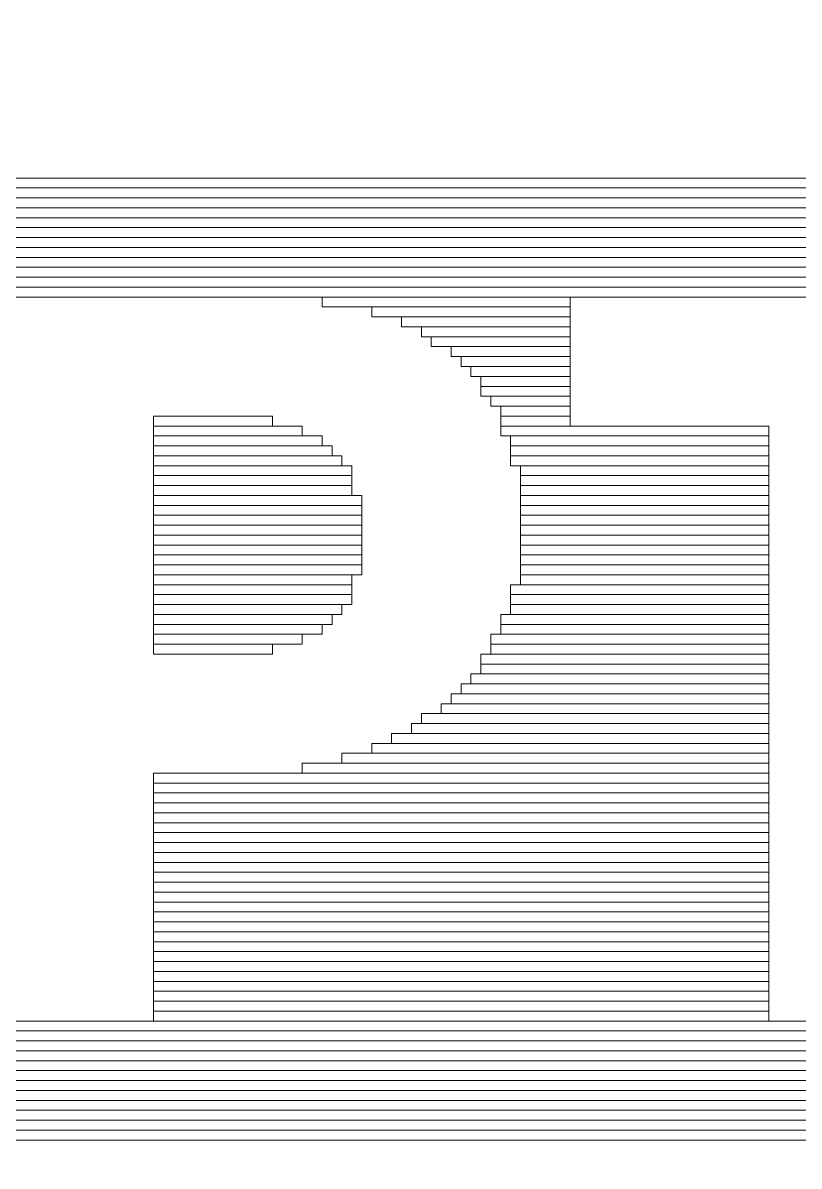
# Model space of a CAD drawing. Header units: millimetres. Extents: x -90 to 99, y -65 to 67.
# Drawn here: x 65.778 to 67.764, y -12.32 to -9.392 of the extents above; entities that cross this region are included whole.
import ezdxf

# ---------------------------------------------------------------- set-up
doc = ezdxf.new("R2010")
doc.units = ezdxf.units.MM
doc.header["$MEASUREMENT"] = 0
doc.layers.add('BG_OUTLINE', color=7, linetype='Continuous')
doc.layers.add('MA_PEN3', color=7, linetype='Continuous')

msp = doc.modelspace()

# ---------------------------------------------------------------- linework, layer by layer
at = {"layer": 'BG_OUTLINE', "color": 3, "lineweight": 9}
msp.add_open_spline([(-71.7269, -61.8795), (-71.7269, -61.8795), (-71.7343, 42.2681), (-71.7343, 42.2681), (-71.7343, 42.2681), (-71.7348, 43.0066), (-71.4419, 43.715), (-70.92, 44.2375), (-70.92, 44.2375), (-70.3982, 44.76), (-69.6866, 45.0538), (-68.9482, 45.0543), (-68.9482, 45.0543), (-68.9482, 45.0543), (75.2046, 45.0543), (75.2046, 45.0543), (75.2046, 45.0543), (76.8319, 45.0552), (78.1763, 43.7805), (78.2661, 42.1556), (78.2661, 42.1556), (78.2661, 42.1556), (78.2661, 31.2814), (78.2661, 31.2814), (78.2661, 31.2814), (78.2661, 31.2814), (72.2646, 31.2814), (72.2646, 31.2814), (72.2646, 31.2814), (72.2646, 31.2814), (72.2646, 26.9814), (72.2646, 26.9814), (72.2646, 26.9814), (72.2646, 26.9814), (78.2661, 26.9814), (78.2661, 26.9814), (78.2661, 26.9814), (78.2661, 26.9814), (78.2661, 18.6553), (78.2661, 18.6553), (78.2661, 18.6553), (78.2661, 18.6553), (72.2496, 18.6553), (72.2496, 18.6553), (72.2496, 18.6553), (72.2496, 18.6553), (72.2496, 14.3553), (72.2496, 14.3553), (72.2496, 14.3553), (72.2496, 14.3553), (78.2661, 14.3553), (78.2661, 14.3553), (78.2661, 14.3553), (78.2661, 14.3553), (78.2661, 9.255), (78.2661, 9.255), (78.2661, 9.255), (78.2661, 9.255), (72.2648, 9.255), (72.2648, 9.255), (72.2648, 9.255), (72.2648, 9.255), (72.2648, 4.955), (72.2648, 4.955), (72.2648, 4.955), (72.2648, 4.955), (78.2661, 4.955), (78.2661, 4.955), (78.2661, 4.955), (78.2661, 4.955), (78.2661, -3.3762), (78.2661, -3.3762), (78.2661, -3.3762), (78.2661, -3.3762), (72.2445, -3.3762), (72.2445, -3.3762), (72.2445, -3.3762), (72.2445, -3.3762), (72.2445, -7.6762), (72.2445, -7.6762), (72.2445, -7.6762), (72.2445, -7.6762), (78.2661, -7.6762), (78.2661, -7.6762), (78.2661, -7.6762), (78.2661, -7.6762), (78.2661, -12.7615), (78.2661, -12.7615), (78.2661, -12.7615), (78.2661, -12.7615), (72.2651, -12.7615), (72.2651, -12.7615), (72.2651, -12.7615), (72.2651, -12.7615), (72.2651, -17.0615), (72.2651, -17.0615), (72.2651, -17.0615), (72.2651, -17.0615), (78.2661, -17.0615), (78.2661, -17.0615), (78.2661, -17.0615), (78.2661, -17.0615), (78.2661, -25.4097), (78.2661, -25.4097), (78.2661, -25.4097), (78.2661, -25.4097), (72.2656, -25.4097), (72.2656, -25.4097), (72.2656, -25.4097), (72.2656, -25.4097), (72.2656, -29.7097), (72.2656, -29.7097), (72.2656, -29.7097), (72.2656, -29.7097), (78.2661, -29.7097), (78.2661, -29.7097), (78.2661, -29.7097), (78.2661, -29.7097), (78.2661, -34.793), (78.2661, -34.793), (78.2661, -34.793), (78.2661, -34.793), (72.2679, -34.793), (72.2679, -34.793), (72.2679, -34.793), (72.2679, -34.793), (72.2679, -39.0929), (72.2679, -39.0929), (72.2679, -39.0929), (72.2679, -39.0929), (78.2661, -39.0929), (78.2661, -39.0929), (78.2661, -39.0929), (78.2661, -39.0929), (78.2661, -47.4269), (78.2661, -47.4269), (78.2661, -47.4269), (78.2661, -47.4269), (72.2679, -47.4269), (72.2679, -47.4269), (72.2679, -47.4269), (72.2679, -47.4269), (72.2679, -51.7269), (72.2679, -51.7269), (72.2679, -51.7269), (72.2679, -51.7269), (78.2661, -51.7269), (78.2661, -51.7269), (78.2661, -51.7269), (78.2661, -51.7269), (78.2661, -51.8138), (78.2661, -51.8138), (78.2661, -51.8138), (78.2661, -51.8138), (78.2656, -61.8468), (78.2656, -61.8468), (78.2656, -61.8468), (78.2661, -62.6669), (77.9407, -63.4536), (77.3612, -64.0339), (77.3612, -64.0339), (76.7817, -64.6142), (75.9915, -64.9405), (75.1713, -64.941), (75.1713, -64.941), (75.1713, -64.941), (-68.6609, -64.9456), (-68.6609, -64.9456), (-68.6609, -64.9456), (-69.4735, -64.9461), (-70.2531, -64.6237), (-70.8281, -64.0495), (-70.8281, -64.0495), (-71.4031, -63.4752), (-71.7264, -62.6922), (-71.7269, -61.8795)], degree=3, knots=[0, 0, 0, 0, 0.022727, 0.022727, 0.022727, 0.022727, 0.045455, 0.045455, 0.045455, 0.045455, 0.068182, 0.068182, 0.068182, 0.068182, 0.090909, 0.090909, 0.090909, 0.090909, 0.113636, 0.113636, 0.113636, 0.113636, 0.136364, 0.136364, 0.136364, 0.136364, 0.159091, 0.159091, 0.159091, 0.159091, 0.181818, 0.181818, 0.181818, 0.181818, 0.204545, 0.204545, 0.204545, 0.204545, 0.227273, 0.227273, 0.227273, 0.227273, 0.25, 0.25, 0.25, 0.25, 0.272727, 0.272727, 0.272727, 0.272727, 0.295455, 0.295455, 0.295455, 0.295455, 0.318182, 0.318182, 0.318182, 0.318182, 0.340909, 0.340909, 0.340909, 0.340909, 0.363636, 0.363636, 0.363636, 0.363636, 0.386364, 0.386364, 0.386364, 0.386364, 0.409091, 0.409091, 0.409091, 0.409091, 0.431818, 0.431818, 0.431818, 0.431818, 0.454545, 0.454545, 0.454545, 0.454545, 0.477273, 0.477273, 0.477273, 0.477273, 0.5, 0.5, 0.5, 0.5, 0.522727, 0.522727, 0.522727, 0.522727, 0.545455, 0.545455, 0.545455, 0.545455, 0.568182, 0.568182, 0.568182, 0.568182, 0.590909, 0.590909, 0.590909, 0.590909, 0.613636, 0.613636, 0.613636, 0.613636, 0.636364, 0.636364, 0.636364, 0.636364, 0.659091, 0.659091, 0.659091, 0.659091, 0.681818, 0.681818, 0.681818, 0.681818, 0.704545, 0.704545, 0.704545, 0.704545, 0.727273, 0.727273, 0.727273, 0.727273, 0.75, 0.75, 0.75, 0.75, 0.772727, 0.772727, 0.772727, 0.772727, 0.795455, 0.795455, 0.795455, 0.795455, 0.818182, 0.818182, 0.818182, 0.818182, 0.840909, 0.840909, 0.840909, 0.840909, 0.863636, 0.863636, 0.863636, 0.863636, 0.886364, 0.886364, 0.886364, 0.886364, 0.909091, 0.909091, 0.909091, 0.909091, 0.931818, 0.931818, 0.931818, 0.931818, 0.954545, 0.954545, 0.954545, 0.954545, 0.977273, 0.977273, 0.977273, 0.977273, 1, 1, 1, 1], dxfattribs=at)
at = {"layer": 'MA_PEN3', "color": 5, "lineweight": 9}
for points in [[(63.292, -9.8149), (63.292, -9.8149), (63.292, -9.7895), (63.292, -9.7895), (63.292, -9.7895), (63.292, -9.7895), (70.4548, -9.7895), (70.4548, -9.7895), (70.4548, -9.7895), (70.4548, -9.7895), (70.4548, -9.8149), (70.4548, -9.8149), (70.4548, -9.8149), (70.4548, -9.8149), (63.292, -9.8149), (63.292, -9.8149)], [(63.292, -9.8403), (63.292, -9.8403), (63.292, -9.8149), (63.292, -9.8149), (63.292, -9.8149), (63.292, -9.8149), (70.4548, -9.8149), (70.4548, -9.8149), (70.4548, -9.8149), (70.4548, -9.8149), (70.4548, -9.8403), (70.4548, -9.8403), (70.4548, -9.8403), (70.4548, -9.8403), (63.292, -9.8403), (63.292, -9.8403)], [(63.292, -9.8657), (63.292, -9.8657), (63.292, -9.8403), (63.292, -9.8403), (63.292, -9.8403), (63.292, -9.8403), (70.4548, -9.8403), (70.4548, -9.8403), (70.4548, -9.8403), (70.4548, -9.8403), (70.4548, -9.8657), (70.4548, -9.8657), (70.4548, -9.8657), (70.4548, -9.8657), (63.292, -9.8657), (63.292, -9.8657)], [(63.292, -9.8911), (63.292, -9.8911), (63.292, -9.8657), (63.292, -9.8657), (63.292, -9.8657), (63.292, -9.8657), (70.4548, -9.8657), (70.4548, -9.8657), (70.4548, -9.8657), (70.4548, -9.8657), (70.4548, -9.8911), (70.4548, -9.8911), (70.4548, -9.8911), (70.4548, -9.8911), (63.292, -9.8911), (63.292, -9.8911)], [(63.292, -9.9165), (63.292, -9.9165), (63.292, -9.8911), (63.292, -9.8911), (63.292, -9.8911), (63.292, -9.8911), (70.4548, -9.8911), (70.4548, -9.8911), (70.4548, -9.8911), (70.4548, -9.8911), (70.4548, -9.9165), (70.4548, -9.9165), (70.4548, -9.9165), (70.4548, -9.9165), (63.292, -9.9165), (63.292, -9.9165)], [(63.292, -9.9419), (63.292, -9.9419), (63.292, -9.9165), (63.292, -9.9165), (63.292, -9.9165), (63.292, -9.9165), (70.4548, -9.9165), (70.4548, -9.9165), (70.4548, -9.9165), (70.4548, -9.9165), (70.4548, -9.9419), (70.4548, -9.9419), (70.4548, -9.9419), (70.4548, -9.9419), (63.292, -9.9419), (63.292, -9.9419)], [(63.292, -9.9673), (63.292, -9.9673), (63.292, -9.9419), (63.292, -9.9419), (63.292, -9.9419), (63.292, -9.9419), (70.4548, -9.9419), (70.4548, -9.9419), (70.4548, -9.9419), (70.4548, -9.9419), (70.4548, -9.9673), (70.4548, -9.9673), (70.4548, -9.9673), (70.4548, -9.9673), (63.292, -9.9673), (63.292, -9.9673)], [(63.292, -9.9927), (63.292, -9.9927), (63.292, -9.9673), (63.292, -9.9673), (63.292, -9.9673), (63.292, -9.9673), (70.4548, -9.9673), (70.4548, -9.9673), (70.4548, -9.9673), (70.4548, -9.9673), (70.4548, -9.9927), (70.4548, -9.9927), (70.4548, -9.9927), (70.4548, -9.9927), (63.292, -9.9927), (63.292, -9.9927)], [(63.292, -10.0181), (63.292, -10.0181), (63.292, -9.9927), (63.292, -9.9927), (63.292, -9.9927), (63.292, -9.9927), (70.4548, -9.9927), (70.4548, -9.9927), (70.4548, -9.9927), (70.4548, -9.9927), (70.4548, -10.0181), (70.4548, -10.0181), (70.4548, -10.0181), (70.4548, -10.0181), (63.292, -10.0181), (63.292, -10.0181)], [(63.292, -10.0435), (63.292, -10.0435), (63.292, -10.0181), (63.292, -10.0181), (63.292, -10.0181), (63.292, -10.0181), (70.4548, -10.0181), (70.4548, -10.0181), (70.4548, -10.0181), (70.4548, -10.0181), (70.4548, -10.0435), (70.4548, -10.0435), (70.4548, -10.0435), (70.4548, -10.0435), (63.292, -10.0435), (63.292, -10.0435)], [(63.292, -10.0689), (63.292, -10.0689), (63.292, -10.0435), (63.292, -10.0435), (63.292, -10.0435), (63.292, -10.0435), (70.4548, -10.0435), (70.4548, -10.0435), (70.4548, -10.0435), (70.4548, -10.0435), (70.4548, -10.0689), (70.4548, -10.0689), (70.4548, -10.0689), (70.4548, -10.0689), (63.292, -10.0689), (63.292, -10.0689)], [(64.7144, -10.0943), (64.7144, -10.0943), (64.7144, -10.0689), (64.7144, -10.0689), (64.7144, -10.0689), (64.7144, -10.0689), (69.2609, -10.0689), (69.2609, -10.0689), (69.2609, -10.0689), (69.2609, -10.0689), (69.2609, -10.0943), (69.2609, -10.0943), (69.2609, -10.0943), (69.2609, -10.0943), (64.7144, -10.0943), (64.7144, -10.0943)], [(66.5432, -10.1197), (66.5432, -10.1197), (66.5432, -10.0943), (66.5432, -10.0943), (66.5432, -10.0943), (66.5432, -10.0943), (67.1782, -10.0943), (67.1782, -10.0943), (67.1782, -10.0943), (67.1782, -10.0943), (67.1782, -10.1197), (67.1782, -10.1197), (67.1782, -10.1197), (67.1782, -10.1197), (66.5432, -10.1197), (66.5432, -10.1197)], [(66.6702, -10.1451), (66.6702, -10.1451), (66.6702, -10.1197), (66.6702, -10.1197), (66.6702, -10.1197), (66.6702, -10.1197), (67.1782, -10.1197), (67.1782, -10.1197), (67.1782, -10.1197), (67.1782, -10.1197), (67.1782, -10.1451), (67.1782, -10.1451), (67.1782, -10.1451), (67.1782, -10.1451), (66.6702, -10.1451), (66.6702, -10.1451)], [(66.7464, -10.1705), (66.7464, -10.1705), (66.7464, -10.1451), (66.7464, -10.1451), (66.7464, -10.1451), (66.7464, -10.1451), (67.1782, -10.1451), (67.1782, -10.1451), (67.1782, -10.1451), (67.1782, -10.1451), (67.1782, -10.1705), (67.1782, -10.1705), (67.1782, -10.1705), (67.1782, -10.1705), (66.7464, -10.1705), (66.7464, -10.1705)], [(66.7972, -10.1959), (66.7972, -10.1959), (66.7972, -10.1705), (66.7972, -10.1705), (66.7972, -10.1705), (66.7972, -10.1705), (67.1782, -10.1705), (67.1782, -10.1705), (67.1782, -10.1705), (67.1782, -10.1705), (67.1782, -10.1959), (67.1782, -10.1959), (67.1782, -10.1959), (67.1782, -10.1959), (66.7972, -10.1959), (66.7972, -10.1959)], [(66.8226, -10.2213), (66.8226, -10.2213), (66.8226, -10.1959), (66.8226, -10.1959), (66.8226, -10.1959), (66.8226, -10.1959), (67.1782, -10.1959), (67.1782, -10.1959), (67.1782, -10.1959), (67.1782, -10.1959), (67.1782, -10.2213), (67.1782, -10.2213), (67.1782, -10.2213), (67.1782, -10.2213), (66.8226, -10.2213), (66.8226, -10.2213)], [(66.8734, -10.2467), (66.8734, -10.2467), (66.8734, -10.2213), (66.8734, -10.2213), (66.8734, -10.2213), (66.8734, -10.2213), (67.1782, -10.2213), (67.1782, -10.2213), (67.1782, -10.2213), (67.1782, -10.2213), (67.1782, -10.2467), (67.1782, -10.2467), (67.1782, -10.2467), (67.1782, -10.2467), (66.8734, -10.2467), (66.8734, -10.2467)], [(66.8988, -10.2721), (66.8988, -10.2721), (66.8988, -10.2467), (66.8988, -10.2467), (66.8988, -10.2467), (66.8988, -10.2467), (67.1782, -10.2467), (67.1782, -10.2467), (67.1782, -10.2467), (67.1782, -10.2467), (67.1782, -10.2721), (67.1782, -10.2721), (67.1782, -10.2721), (67.1782, -10.2721), (66.8988, -10.2721), (66.8988, -10.2721)], [(66.9242, -10.2975), (66.9242, -10.2975), (66.9242, -10.2721), (66.9242, -10.2721), (66.9242, -10.2721), (66.9242, -10.2721), (67.1782, -10.2721), (67.1782, -10.2721), (67.1782, -10.2721), (67.1782, -10.2721), (67.1782, -10.2975), (67.1782, -10.2975), (67.1782, -10.2975), (67.1782, -10.2975), (66.9242, -10.2975), (66.9242, -10.2975)], [(66.9496, -10.3229), (66.9496, -10.3229), (66.9496, -10.2975), (66.9496, -10.2975), (66.9496, -10.2975), (66.9496, -10.2975), (67.1782, -10.2975), (67.1782, -10.2975), (67.1782, -10.2975), (67.1782, -10.2975), (67.1782, -10.3229), (67.1782, -10.3229), (67.1782, -10.3229), (67.1782, -10.3229), (66.9496, -10.3229), (66.9496, -10.3229)], [(66.9496, -10.3483), (66.9496, -10.3483), (66.9496, -10.3229), (66.9496, -10.3229), (66.9496, -10.3229), (66.9496, -10.3229), (67.1782, -10.3229), (67.1782, -10.3229), (67.1782, -10.3229), (67.1782, -10.3229), (67.1782, -10.3483), (67.1782, -10.3483), (67.1782, -10.3483), (67.1782, -10.3483), (66.9496, -10.3483), (66.9496, -10.3483)], [(66.975, -10.3737), (66.975, -10.3737), (66.975, -10.3483), (66.975, -10.3483), (66.975, -10.3483), (66.975, -10.3483), (67.1782, -10.3483), (67.1782, -10.3483), (67.1782, -10.3483), (67.1782, -10.3483), (67.1782, -10.3737), (67.1782, -10.3737), (67.1782, -10.3737), (67.1782, -10.3737), (66.975, -10.3737), (66.975, -10.3737)], [(67.0004, -10.3991), (67.0004, -10.3991), (67.0004, -10.3737), (67.0004, -10.3737), (67.0004, -10.3737), (67.0004, -10.3737), (67.1782, -10.3737), (67.1782, -10.3737), (67.1782, -10.3737), (67.1782, -10.3737), (67.1782, -10.3991), (67.1782, -10.3991), (67.1782, -10.3991), (67.1782, -10.3991), (67.0004, -10.3991), (67.0004, -10.3991)], [(66.1114, -10.4245), (66.1114, -10.4245), (66.1114, -10.3991), (66.1114, -10.3991), (66.1114, -10.3991), (66.1114, -10.3991), (66.4162, -10.3991), (66.4162, -10.3991), (66.4162, -10.3991), (66.4162, -10.3991), (66.4162, -10.4245), (66.4162, -10.4245), (66.4162, -10.4245), (66.4162, -10.4245), (66.1114, -10.4245), (66.1114, -10.4245)], [(67.0004, -10.4245), (67.0004, -10.4245), (67.0004, -10.3991), (67.0004, -10.3991), (67.0004, -10.3991), (67.0004, -10.3991), (67.1782, -10.3991), (67.1782, -10.3991), (67.1782, -10.3991), (67.1782, -10.3991), (67.1782, -10.4245), (67.1782, -10.4245), (67.1782, -10.4245), (67.1782, -10.4245), (67.0004, -10.4245), (67.0004, -10.4245)], [(66.1114, -10.4499), (66.1114, -10.4499), (66.1114, -10.4245), (66.1114, -10.4245), (66.1114, -10.4245), (66.1114, -10.4245), (66.4924, -10.4245), (66.4924, -10.4245), (66.4924, -10.4245), (66.4924, -10.4245), (66.4924, -10.4499), (66.4924, -10.4499), (66.4924, -10.4499), (66.4924, -10.4499), (66.1114, -10.4499), (66.1114, -10.4499)], [(66.1114, -10.4753), (66.1114, -10.4753), (66.1114, -10.4499), (66.1114, -10.4499), (66.1114, -10.4499), (66.1114, -10.4499), (66.5432, -10.4499), (66.5432, -10.4499), (66.5432, -10.4499), (66.5432, -10.4499), (66.5432, -10.4753), (66.5432, -10.4753), (66.5432, -10.4753), (66.5432, -10.4753), (66.1114, -10.4753), (66.1114, -10.4753)], [(67.0004, -10.4499), (67.0004, -10.4499), (67.0004, -10.4245), (67.0004, -10.4245), (67.0004, -10.4245), (67.0004, -10.4245), (67.6862, -10.4245), (67.6862, -10.4245), (67.6862, -10.4245), (67.6862, -10.4245), (67.6862, -10.4499), (67.6862, -10.4499), (67.6862, -10.4499), (67.6862, -10.4499), (67.0004, -10.4499), (67.0004, -10.4499)], [(67.0258, -10.4753), (67.0258, -10.4753), (67.0258, -10.4499), (67.0258, -10.4499), (67.0258, -10.4499), (67.0258, -10.4499), (67.6862, -10.4499), (67.6862, -10.4499), (67.6862, -10.4499), (67.6862, -10.4499), (67.6862, -10.4753), (67.6862, -10.4753), (67.6862, -10.4753), (67.6862, -10.4753), (67.0258, -10.4753), (67.0258, -10.4753)], [(66.1114, -10.5007), (66.1114, -10.5007), (66.1114, -10.4753), (66.1114, -10.4753), (66.1114, -10.4753), (66.1114, -10.4753), (66.5686, -10.4753), (66.5686, -10.4753), (66.5686, -10.4753), (66.5686, -10.4753), (66.5686, -10.5007), (66.5686, -10.5007), (66.5686, -10.5007), (66.5686, -10.5007), (66.1114, -10.5007), (66.1114, -10.5007)], [(67.0258, -10.5007), (67.0258, -10.5007), (67.0258, -10.4753), (67.0258, -10.4753), (67.0258, -10.4753), (67.0258, -10.4753), (67.6862, -10.4753), (67.6862, -10.4753), (67.6862, -10.4753), (67.6862, -10.4753), (67.6862, -10.5007), (67.6862, -10.5007), (67.6862, -10.5007), (67.6862, -10.5007), (67.0258, -10.5007), (67.0258, -10.5007)], [(66.1114, -10.5261), (66.1114, -10.5261), (66.1114, -10.5007), (66.1114, -10.5007), (66.1114, -10.5007), (66.1114, -10.5007), (66.594, -10.5007), (66.594, -10.5007), (66.594, -10.5007), (66.594, -10.5007), (66.594, -10.5261), (66.594, -10.5261), (66.594, -10.5261), (66.594, -10.5261), (66.1114, -10.5261), (66.1114, -10.5261)], [(67.0258, -10.5261), (67.0258, -10.5261), (67.0258, -10.5007), (67.0258, -10.5007), (67.0258, -10.5007), (67.0258, -10.5007), (67.6862, -10.5007), (67.6862, -10.5007), (67.6862, -10.5007), (67.6862, -10.5007), (67.6862, -10.5261), (67.6862, -10.5261), (67.6862, -10.5261), (67.6862, -10.5261), (67.0258, -10.5261), (67.0258, -10.5261)], [(66.1114, -10.5515), (66.1114, -10.5515), (66.1114, -10.5261), (66.1114, -10.5261), (66.1114, -10.5261), (66.1114, -10.5261), (66.6194, -10.5261), (66.6194, -10.5261), (66.6194, -10.5261), (66.6194, -10.5261), (66.6194, -10.5515), (66.6194, -10.5515), (66.6194, -10.5515), (66.6194, -10.5515), (66.1114, -10.5515), (66.1114, -10.5515)], [(67.0512, -10.5515), (67.0512, -10.5515), (67.0512, -10.5261), (67.0512, -10.5261), (67.0512, -10.5261), (67.0512, -10.5261), (67.6862, -10.5261), (67.6862, -10.5261), (67.6862, -10.5261), (67.6862, -10.5261), (67.6862, -10.5515), (67.6862, -10.5515), (67.6862, -10.5515), (67.6862, -10.5515), (67.0512, -10.5515), (67.0512, -10.5515)], [(66.1114, -10.5769), (66.1114, -10.5769), (66.1114, -10.5515), (66.1114, -10.5515), (66.1114, -10.5515), (66.1114, -10.5515), (66.6194, -10.5515), (66.6194, -10.5515), (66.6194, -10.5515), (66.6194, -10.5515), (66.6194, -10.5769), (66.6194, -10.5769), (66.6194, -10.5769), (66.6194, -10.5769), (66.1114, -10.5769), (66.1114, -10.5769)], [(67.0512, -10.5769), (67.0512, -10.5769), (67.0512, -10.5515), (67.0512, -10.5515), (67.0512, -10.5515), (67.0512, -10.5515), (67.6862, -10.5515), (67.6862, -10.5515), (67.6862, -10.5515), (67.6862, -10.5515), (67.6862, -10.5769), (67.6862, -10.5769), (67.6862, -10.5769), (67.6862, -10.5769), (67.0512, -10.5769), (67.0512, -10.5769)], [(66.1114, -10.6023), (66.1114, -10.6023), (66.1114, -10.5769), (66.1114, -10.5769), (66.1114, -10.5769), (66.1114, -10.5769), (66.6194, -10.5769), (66.6194, -10.5769), (66.6194, -10.5769), (66.6194, -10.5769), (66.6194, -10.6023), (66.6194, -10.6023), (66.6194, -10.6023), (66.6194, -10.6023), (66.1114, -10.6023), (66.1114, -10.6023)], [(67.0512, -10.6023), (67.0512, -10.6023), (67.0512, -10.5769), (67.0512, -10.5769), (67.0512, -10.5769), (67.0512, -10.5769), (67.6862, -10.5769), (67.6862, -10.5769), (67.6862, -10.5769), (67.6862, -10.5769), (67.6862, -10.6023), (67.6862, -10.6023), (67.6862, -10.6023), (67.6862, -10.6023), (67.0512, -10.6023), (67.0512, -10.6023)], [(66.1114, -10.6277), (66.1114, -10.6277), (66.1114, -10.6023), (66.1114, -10.6023), (66.1114, -10.6023), (66.1114, -10.6023), (66.6448, -10.6023), (66.6448, -10.6023), (66.6448, -10.6023), (66.6448, -10.6023), (66.6448, -10.6277), (66.6448, -10.6277), (66.6448, -10.6277), (66.6448, -10.6277), (66.1114, -10.6277), (66.1114, -10.6277)], [(66.1114, -10.6531), (66.1114, -10.6531), (66.1114, -10.6277), (66.1114, -10.6277), (66.1114, -10.6277), (66.1114, -10.6277), (66.6448, -10.6277), (66.6448, -10.6277), (66.6448, -10.6277), (66.6448, -10.6277), (66.6448, -10.6531), (66.6448, -10.6531), (66.6448, -10.6531), (66.6448, -10.6531), (66.1114, -10.6531), (66.1114, -10.6531)], [(67.0512, -10.6277), (67.0512, -10.6277), (67.0512, -10.6023), (67.0512, -10.6023), (67.0512, -10.6023), (67.0512, -10.6023), (67.6862, -10.6023), (67.6862, -10.6023), (67.6862, -10.6023), (67.6862, -10.6023), (67.6862, -10.6277), (67.6862, -10.6277), (67.6862, -10.6277), (67.6862, -10.6277), (67.0512, -10.6277), (67.0512, -10.6277)], [(67.0512, -10.6531), (67.0512, -10.6531), (67.0512, -10.6277), (67.0512, -10.6277), (67.0512, -10.6277), (67.0512, -10.6277), (67.6862, -10.6277), (67.6862, -10.6277), (67.6862, -10.6277), (67.6862, -10.6277), (67.6862, -10.6531), (67.6862, -10.6531), (67.6862, -10.6531), (67.6862, -10.6531), (67.0512, -10.6531), (67.0512, -10.6531)], [(66.1114, -10.6785), (66.1114, -10.6785), (66.1114, -10.6531), (66.1114, -10.6531), (66.1114, -10.6531), (66.1114, -10.6531), (66.6448, -10.6531), (66.6448, -10.6531), (66.6448, -10.6531), (66.6448, -10.6531), (66.6448, -10.6785), (66.6448, -10.6785), (66.6448, -10.6785), (66.6448, -10.6785), (66.1114, -10.6785), (66.1114, -10.6785)], [(67.0512, -10.6785), (67.0512, -10.6785), (67.0512, -10.6531), (67.0512, -10.6531), (67.0512, -10.6531), (67.0512, -10.6531), (67.6862, -10.6531), (67.6862, -10.6531), (67.6862, -10.6531), (67.6862, -10.6531), (67.6862, -10.6785), (67.6862, -10.6785), (67.6862, -10.6785), (67.6862, -10.6785), (67.0512, -10.6785), (67.0512, -10.6785)], [(66.1114, -10.7039), (66.1114, -10.7039), (66.1114, -10.6785), (66.1114, -10.6785), (66.1114, -10.6785), (66.1114, -10.6785), (66.6448, -10.6785), (66.6448, -10.6785), (66.6448, -10.6785), (66.6448, -10.6785), (66.6448, -10.7039), (66.6448, -10.7039), (66.6448, -10.7039), (66.6448, -10.7039), (66.1114, -10.7039), (66.1114, -10.7039)], [(67.0512, -10.7039), (67.0512, -10.7039), (67.0512, -10.6785), (67.0512, -10.6785), (67.0512, -10.6785), (67.0512, -10.6785), (67.6862, -10.6785), (67.6862, -10.6785), (67.6862, -10.6785), (67.6862, -10.6785), (67.6862, -10.7039), (67.6862, -10.7039), (67.6862, -10.7039), (67.6862, -10.7039), (67.0512, -10.7039), (67.0512, -10.7039)], [(66.1114, -10.7293), (66.1114, -10.7293), (66.1114, -10.7039), (66.1114, -10.7039), (66.1114, -10.7039), (66.1114, -10.7039), (66.6448, -10.7039), (66.6448, -10.7039), (66.6448, -10.7039), (66.6448, -10.7039), (66.6448, -10.7293), (66.6448, -10.7293), (66.6448, -10.7293), (66.6448, -10.7293), (66.1114, -10.7293), (66.1114, -10.7293)], [(67.0512, -10.7293), (67.0512, -10.7293), (67.0512, -10.7039), (67.0512, -10.7039), (67.0512, -10.7039), (67.0512, -10.7039), (67.6862, -10.7039), (67.6862, -10.7039), (67.6862, -10.7039), (67.6862, -10.7039), (67.6862, -10.7293), (67.6862, -10.7293), (67.6862, -10.7293), (67.6862, -10.7293), (67.0512, -10.7293), (67.0512, -10.7293)], [(66.1114, -10.7547), (66.1114, -10.7547), (66.1114, -10.7293), (66.1114, -10.7293), (66.1114, -10.7293), (66.1114, -10.7293), (66.6448, -10.7293), (66.6448, -10.7293), (66.6448, -10.7293), (66.6448, -10.7293), (66.6448, -10.7547), (66.6448, -10.7547), (66.6448, -10.7547), (66.6448, -10.7547), (66.1114, -10.7547), (66.1114, -10.7547)], [(67.0512, -10.7547), (67.0512, -10.7547), (67.0512, -10.7293), (67.0512, -10.7293), (67.0512, -10.7293), (67.0512, -10.7293), (67.6862, -10.7293), (67.6862, -10.7293), (67.6862, -10.7293), (67.6862, -10.7293), (67.6862, -10.7547), (67.6862, -10.7547), (67.6862, -10.7547), (67.6862, -10.7547), (67.0512, -10.7547), (67.0512, -10.7547)], [(66.1114, -10.7801), (66.1114, -10.7801), (66.1114, -10.7547), (66.1114, -10.7547), (66.1114, -10.7547), (66.1114, -10.7547), (66.6448, -10.7547), (66.6448, -10.7547), (66.6448, -10.7547), (66.6448, -10.7547), (66.6448, -10.7801), (66.6448, -10.7801), (66.6448, -10.7801), (66.6448, -10.7801), (66.1114, -10.7801), (66.1114, -10.7801)], [(67.0512, -10.7801), (67.0512, -10.7801), (67.0512, -10.7547), (67.0512, -10.7547), (67.0512, -10.7547), (67.0512, -10.7547), (67.6862, -10.7547), (67.6862, -10.7547), (67.6862, -10.7547), (67.6862, -10.7547), (67.6862, -10.7801), (67.6862, -10.7801), (67.6862, -10.7801), (67.6862, -10.7801), (67.0512, -10.7801), (67.0512, -10.7801)], [(66.1114, -10.8055), (66.1114, -10.8055), (66.1114, -10.7801), (66.1114, -10.7801), (66.1114, -10.7801), (66.1114, -10.7801), (66.6448, -10.7801), (66.6448, -10.7801), (66.6448, -10.7801), (66.6448, -10.7801), (66.6448, -10.8055), (66.6448, -10.8055), (66.6448, -10.8055), (66.6448, -10.8055), (66.1114, -10.8055), (66.1114, -10.8055)], [(67.0512, -10.8055), (67.0512, -10.8055), (67.0512, -10.7801), (67.0512, -10.7801), (67.0512, -10.7801), (67.0512, -10.7801), (67.6862, -10.7801), (67.6862, -10.7801), (67.6862, -10.7801), (67.6862, -10.7801), (67.6862, -10.8055), (67.6862, -10.8055), (67.6862, -10.8055), (67.6862, -10.8055), (67.0512, -10.8055), (67.0512, -10.8055)], [(66.1114, -10.8309), (66.1114, -10.8309), (66.1114, -10.8055), (66.1114, -10.8055), (66.1114, -10.8055), (66.1114, -10.8055), (66.6194, -10.8055), (66.6194, -10.8055), (66.6194, -10.8055), (66.6194, -10.8055), (66.6194, -10.8309), (66.6194, -10.8309), (66.6194, -10.8309), (66.6194, -10.8309), (66.1114, -10.8309), (66.1114, -10.8309)], [(66.1114, -10.8563), (66.1114, -10.8563), (66.1114, -10.8309), (66.1114, -10.8309), (66.1114, -10.8309), (66.1114, -10.8309), (66.6194, -10.8309), (66.6194, -10.8309), (66.6194, -10.8309), (66.6194, -10.8309), (66.6194, -10.8563), (66.6194, -10.8563), (66.6194, -10.8563), (66.6194, -10.8563), (66.1114, -10.8563), (66.1114, -10.8563)], [(67.0258, -10.8563), (67.0258, -10.8563), (67.0258, -10.8309), (67.0258, -10.8309), (67.0258, -10.8309), (67.0258, -10.8309), (67.6862, -10.8309), (67.6862, -10.8309), (67.6862, -10.8309), (67.6862, -10.8309), (67.6862, -10.8563), (67.6862, -10.8563), (67.6862, -10.8563), (67.6862, -10.8563), (67.0258, -10.8563), (67.0258, -10.8563)], [(67.0512, -10.8309), (67.0512, -10.8309), (67.0512, -10.8055), (67.0512, -10.8055), (67.0512, -10.8055), (67.0512, -10.8055), (67.6862, -10.8055), (67.6862, -10.8055), (67.6862, -10.8055), (67.6862, -10.8055), (67.6862, -10.8309), (67.6862, -10.8309), (67.6862, -10.8309), (67.6862, -10.8309), (67.0512, -10.8309), (67.0512, -10.8309)], [(66.1114, -10.8817), (66.1114, -10.8817), (66.1114, -10.8563), (66.1114, -10.8563), (66.1114, -10.8563), (66.1114, -10.8563), (66.6194, -10.8563), (66.6194, -10.8563), (66.6194, -10.8563), (66.6194, -10.8563), (66.6194, -10.8817), (66.6194, -10.8817), (66.6194, -10.8817), (66.6194, -10.8817), (66.1114, -10.8817), (66.1114, -10.8817)], [(67.0258, -10.8817), (67.0258, -10.8817), (67.0258, -10.8563), (67.0258, -10.8563), (67.0258, -10.8563), (67.0258, -10.8563), (67.6862, -10.8563), (67.6862, -10.8563), (67.6862, -10.8563), (67.6862, -10.8563), (67.6862, -10.8817), (67.6862, -10.8817), (67.6862, -10.8817), (67.6862, -10.8817), (67.0258, -10.8817), (67.0258, -10.8817)], [(66.1114, -10.9071), (66.1114, -10.9071), (66.1114, -10.8817), (66.1114, -10.8817), (66.1114, -10.8817), (66.1114, -10.8817), (66.594, -10.8817), (66.594, -10.8817), (66.594, -10.8817), (66.594, -10.8817), (66.594, -10.9071), (66.594, -10.9071), (66.594, -10.9071), (66.594, -10.9071), (66.1114, -10.9071), (66.1114, -10.9071)], [(67.0258, -10.9071), (67.0258, -10.9071), (67.0258, -10.8817), (67.0258, -10.8817), (67.0258, -10.8817), (67.0258, -10.8817), (67.6862, -10.8817), (67.6862, -10.8817), (67.6862, -10.8817), (67.6862, -10.8817), (67.6862, -10.9071), (67.6862, -10.9071), (67.6862, -10.9071), (67.6862, -10.9071), (67.0258, -10.9071), (67.0258, -10.9071)], [(66.1114, -10.9325), (66.1114, -10.9325), (66.1114, -10.9071), (66.1114, -10.9071), (66.1114, -10.9071), (66.1114, -10.9071), (66.5686, -10.9071), (66.5686, -10.9071), (66.5686, -10.9071), (66.5686, -10.9071), (66.5686, -10.9325), (66.5686, -10.9325), (66.5686, -10.9325), (66.5686, -10.9325), (66.1114, -10.9325), (66.1114, -10.9325)], [(67.0004, -10.9325), (67.0004, -10.9325), (67.0004, -10.9071), (67.0004, -10.9071), (67.0004, -10.9071), (67.0004, -10.9071), (67.6862, -10.9071), (67.6862, -10.9071), (67.6862, -10.9071), (67.6862, -10.9071), (67.6862, -10.9325), (67.6862, -10.9325), (67.6862, -10.9325), (67.6862, -10.9325), (67.0004, -10.9325), (67.0004, -10.9325)], [(66.1114, -10.9579), (66.1114, -10.9579), (66.1114, -10.9325), (66.1114, -10.9325), (66.1114, -10.9325), (66.1114, -10.9325), (66.5432, -10.9325), (66.5432, -10.9325), (66.5432, -10.9325), (66.5432, -10.9325), (66.5432, -10.9579), (66.5432, -10.9579), (66.5432, -10.9579), (66.5432, -10.9579), (66.1114, -10.9579), (66.1114, -10.9579)], [(67.0004, -10.9579), (67.0004, -10.9579), (67.0004, -10.9325), (67.0004, -10.9325), (67.0004, -10.9325), (67.0004, -10.9325), (67.6862, -10.9325), (67.6862, -10.9325), (67.6862, -10.9325), (67.6862, -10.9325), (67.6862, -10.9579), (67.6862, -10.9579), (67.6862, -10.9579), (67.6862, -10.9579), (67.0004, -10.9579), (67.0004, -10.9579)], [(66.1114, -10.9833), (66.1114, -10.9833), (66.1114, -10.9579), (66.1114, -10.9579), (66.1114, -10.9579), (66.1114, -10.9579), (66.4924, -10.9579), (66.4924, -10.9579), (66.4924, -10.9579), (66.4924, -10.9579), (66.4924, -10.9833), (66.4924, -10.9833), (66.4924, -10.9833), (66.4924, -10.9833), (66.1114, -10.9833), (66.1114, -10.9833)], [(66.975, -10.9833), (66.975, -10.9833), (66.975, -10.9579), (66.975, -10.9579), (66.975, -10.9579), (66.975, -10.9579), (67.6862, -10.9579), (67.6862, -10.9579), (67.6862, -10.9579), (67.6862, -10.9579), (67.6862, -10.9833), (67.6862, -10.9833), (67.6862, -10.9833), (67.6862, -10.9833), (66.975, -10.9833), (66.975, -10.9833)], [(66.1114, -11.0087), (66.1114, -11.0087), (66.1114, -10.9833), (66.1114, -10.9833), (66.1114, -10.9833), (66.1114, -10.9833), (66.4162, -10.9833), (66.4162, -10.9833), (66.4162, -10.9833), (66.4162, -10.9833), (66.4162, -11.0087), (66.4162, -11.0087), (66.4162, -11.0087), (66.4162, -11.0087), (66.1114, -11.0087), (66.1114, -11.0087)], [(66.9496, -11.0341), (66.9496, -11.0341), (66.9496, -11.0087), (66.9496, -11.0087), (66.9496, -11.0087), (66.9496, -11.0087), (67.6862, -11.0087), (67.6862, -11.0087), (67.6862, -11.0087), (67.6862, -11.0087), (67.6862, -11.0341), (67.6862, -11.0341), (67.6862, -11.0341), (67.6862, -11.0341), (66.9496, -11.0341), (66.9496, -11.0341)], [(66.975, -11.0087), (66.975, -11.0087), (66.975, -10.9833), (66.975, -10.9833), (66.975, -10.9833), (66.975, -10.9833), (67.6862, -10.9833), (67.6862, -10.9833), (67.6862, -10.9833), (67.6862, -10.9833), (67.6862, -11.0087), (67.6862, -11.0087), (67.6862, -11.0087), (67.6862, -11.0087), (66.975, -11.0087), (66.975, -11.0087)], [(66.9496, -11.0595), (66.9496, -11.0595), (66.9496, -11.0341), (66.9496, -11.0341), (66.9496, -11.0341), (66.9496, -11.0341), (67.6862, -11.0341), (67.6862, -11.0341), (67.6862, -11.0341), (67.6862, -11.0341), (67.6862, -11.0595), (67.6862, -11.0595), (67.6862, -11.0595), (67.6862, -11.0595), (66.9496, -11.0595), (66.9496, -11.0595)], [(66.9242, -11.0849), (66.9242, -11.0849), (66.9242, -11.0595), (66.9242, -11.0595), (66.9242, -11.0595), (66.9242, -11.0595), (67.6862, -11.0595), (67.6862, -11.0595), (67.6862, -11.0595), (67.6862, -11.0595), (67.6862, -11.0849), (67.6862, -11.0849), (67.6862, -11.0849), (67.6862, -11.0849), (66.9242, -11.0849), (66.9242, -11.0849)], [(66.8988, -11.1103), (66.8988, -11.1103), (66.8988, -11.0849), (66.8988, -11.0849), (66.8988, -11.0849), (66.8988, -11.0849), (67.6862, -11.0849), (67.6862, -11.0849), (67.6862, -11.0849), (67.6862, -11.0849), (67.6862, -11.1103), (67.6862, -11.1103), (67.6862, -11.1103), (67.6862, -11.1103), (66.8988, -11.1103), (66.8988, -11.1103)], [(66.8734, -11.1357), (66.8734, -11.1357), (66.8734, -11.1103), (66.8734, -11.1103), (66.8734, -11.1103), (66.8734, -11.1103), (67.6862, -11.1103), (67.6862, -11.1103), (67.6862, -11.1103), (67.6862, -11.1103), (67.6862, -11.1357), (67.6862, -11.1357), (67.6862, -11.1357), (67.6862, -11.1357), (66.8734, -11.1357), (66.8734, -11.1357)], [(66.848, -11.1611), (66.848, -11.1611), (66.848, -11.1357), (66.848, -11.1357), (66.848, -11.1357), (66.848, -11.1357), (67.6862, -11.1357), (67.6862, -11.1357), (67.6862, -11.1357), (67.6862, -11.1357), (67.6862, -11.1611), (67.6862, -11.1611), (67.6862, -11.1611), (67.6862, -11.1611), (66.848, -11.1611), (66.848, -11.1611)], [(66.7972, -11.1865), (66.7972, -11.1865), (66.7972, -11.1611), (66.7972, -11.1611), (66.7972, -11.1611), (66.7972, -11.1611), (67.6862, -11.1611), (67.6862, -11.1611), (67.6862, -11.1611), (67.6862, -11.1611), (67.6862, -11.1865), (67.6862, -11.1865), (67.6862, -11.1865), (67.6862, -11.1865), (66.7972, -11.1865), (66.7972, -11.1865)], [(66.721, -11.2373), (66.721, -11.2373), (66.721, -11.2119), (66.721, -11.2119), (66.721, -11.2119), (66.721, -11.2119), (67.6862, -11.2119), (67.6862, -11.2119), (67.6862, -11.2119), (67.6862, -11.2119), (67.6862, -11.2373), (67.6862, -11.2373), (67.6862, -11.2373), (67.6862, -11.2373), (66.721, -11.2373), (66.721, -11.2373)], [(66.7718, -11.2119), (66.7718, -11.2119), (66.7718, -11.1865), (66.7718, -11.1865), (66.7718, -11.1865), (66.7718, -11.1865), (67.6862, -11.1865), (67.6862, -11.1865), (67.6862, -11.1865), (67.6862, -11.1865), (67.6862, -11.2119), (67.6862, -11.2119), (67.6862, -11.2119), (67.6862, -11.2119), (66.7718, -11.2119), (66.7718, -11.2119)], [(66.6702, -11.2627), (66.6702, -11.2627), (66.6702, -11.2373), (66.6702, -11.2373), (66.6702, -11.2373), (66.6702, -11.2373), (67.6862, -11.2373), (67.6862, -11.2373), (67.6862, -11.2373), (67.6862, -11.2373), (67.6862, -11.2627), (67.6862, -11.2627), (67.6862, -11.2627), (67.6862, -11.2627), (66.6702, -11.2627), (66.6702, -11.2627)], [(66.594, -11.2881), (66.594, -11.2881), (66.594, -11.2627), (66.594, -11.2627), (66.594, -11.2627), (66.594, -11.2627), (67.6862, -11.2627), (67.6862, -11.2627), (67.6862, -11.2627), (67.6862, -11.2627), (67.6862, -11.2881), (67.6862, -11.2881), (67.6862, -11.2881), (67.6862, -11.2881), (66.594, -11.2881), (66.594, -11.2881)], [(66.4924, -11.3135), (66.4924, -11.3135), (66.4924, -11.2881), (66.4924, -11.2881), (66.4924, -11.2881), (66.4924, -11.2881), (67.6862, -11.2881), (67.6862, -11.2881), (67.6862, -11.2881), (67.6862, -11.2881), (67.6862, -11.3135), (67.6862, -11.3135), (67.6862, -11.3135), (67.6862, -11.3135), (66.4924, -11.3135), (66.4924, -11.3135)], [(66.1114, -11.3389), (66.1114, -11.3389), (66.1114, -11.3135), (66.1114, -11.3135), (66.1114, -11.3135), (66.1114, -11.3135), (67.6862, -11.3135), (67.6862, -11.3135), (67.6862, -11.3135), (67.6862, -11.3135), (67.6862, -11.3389), (67.6862, -11.3389), (67.6862, -11.3389), (67.6862, -11.3389), (66.1114, -11.3389), (66.1114, -11.3389)], [(66.1114, -11.3643), (66.1114, -11.3643), (66.1114, -11.3389), (66.1114, -11.3389), (66.1114, -11.3389), (66.1114, -11.3389), (67.6862, -11.3389), (67.6862, -11.3389), (67.6862, -11.3389), (67.6862, -11.3389), (67.6862, -11.3643), (67.6862, -11.3643), (67.6862, -11.3643), (67.6862, -11.3643), (66.1114, -11.3643), (66.1114, -11.3643)], [(66.1114, -11.3897), (66.1114, -11.3897), (66.1114, -11.3643), (66.1114, -11.3643), (66.1114, -11.3643), (66.1114, -11.3643), (67.6862, -11.3643), (67.6862, -11.3643), (67.6862, -11.3643), (67.6862, -11.3643), (67.6862, -11.3897), (67.6862, -11.3897), (67.6862, -11.3897), (67.6862, -11.3897), (66.1114, -11.3897), (66.1114, -11.3897)], [(66.1114, -11.4151), (66.1114, -11.4151), (66.1114, -11.3897), (66.1114, -11.3897), (66.1114, -11.3897), (66.1114, -11.3897), (67.6862, -11.3897), (67.6862, -11.3897), (67.6862, -11.3897), (67.6862, -11.3897), (67.6862, -11.4151), (67.6862, -11.4151), (67.6862, -11.4151), (67.6862, -11.4151), (66.1114, -11.4151), (66.1114, -11.4151)], [(66.1114, -11.4405), (66.1114, -11.4405), (66.1114, -11.4151), (66.1114, -11.4151), (66.1114, -11.4151), (66.1114, -11.4151), (67.6862, -11.4151), (67.6862, -11.4151), (67.6862, -11.4151), (67.6862, -11.4151), (67.6862, -11.4405), (67.6862, -11.4405), (67.6862, -11.4405), (67.6862, -11.4405), (66.1114, -11.4405), (66.1114, -11.4405)], [(66.1114, -11.4659), (66.1114, -11.4659), (66.1114, -11.4405), (66.1114, -11.4405), (66.1114, -11.4405), (66.1114, -11.4405), (67.6862, -11.4405), (67.6862, -11.4405), (67.6862, -11.4405), (67.6862, -11.4405), (67.6862, -11.4659), (67.6862, -11.4659), (67.6862, -11.4659), (67.6862, -11.4659), (66.1114, -11.4659), (66.1114, -11.4659)], [(66.1114, -11.4913), (66.1114, -11.4913), (66.1114, -11.4659), (66.1114, -11.4659), (66.1114, -11.4659), (66.1114, -11.4659), (67.6862, -11.4659), (67.6862, -11.4659), (67.6862, -11.4659), (67.6862, -11.4659), (67.6862, -11.4913), (67.6862, -11.4913), (67.6862, -11.4913), (67.6862, -11.4913), (66.1114, -11.4913), (66.1114, -11.4913)], [(66.1114, -11.5167), (66.1114, -11.5167), (66.1114, -11.4913), (66.1114, -11.4913), (66.1114, -11.4913), (66.1114, -11.4913), (67.6862, -11.4913), (67.6862, -11.4913), (67.6862, -11.4913), (67.6862, -11.4913), (67.6862, -11.5167), (67.6862, -11.5167), (67.6862, -11.5167), (67.6862, -11.5167), (66.1114, -11.5167), (66.1114, -11.5167)], [(66.1114, -11.5421), (66.1114, -11.5421), (66.1114, -11.5167), (66.1114, -11.5167), (66.1114, -11.5167), (66.1114, -11.5167), (67.6862, -11.5167), (67.6862, -11.5167), (67.6862, -11.5167), (67.6862, -11.5167), (67.6862, -11.5421), (67.6862, -11.5421), (67.6862, -11.5421), (67.6862, -11.5421), (66.1114, -11.5421), (66.1114, -11.5421)], [(66.1114, -11.5675), (66.1114, -11.5675), (66.1114, -11.5421), (66.1114, -11.5421), (66.1114, -11.5421), (66.1114, -11.5421), (67.6862, -11.5421), (67.6862, -11.5421), (67.6862, -11.5421), (67.6862, -11.5421), (67.6862, -11.5675), (67.6862, -11.5675), (67.6862, -11.5675), (67.6862, -11.5675), (66.1114, -11.5675), (66.1114, -11.5675)], [(66.1114, -11.5929), (66.1114, -11.5929), (66.1114, -11.5675), (66.1114, -11.5675), (66.1114, -11.5675), (66.1114, -11.5675), (67.6862, -11.5675), (67.6862, -11.5675), (67.6862, -11.5675), (67.6862, -11.5675), (67.6862, -11.5929), (67.6862, -11.5929), (67.6862, -11.5929), (67.6862, -11.5929), (66.1114, -11.5929), (66.1114, -11.5929)], [(66.1114, -11.6183), (66.1114, -11.6183), (66.1114, -11.5929), (66.1114, -11.5929), (66.1114, -11.5929), (66.1114, -11.5929), (67.6862, -11.5929), (67.6862, -11.5929), (67.6862, -11.5929), (67.6862, -11.5929), (67.6862, -11.6183), (67.6862, -11.6183), (67.6862, -11.6183), (67.6862, -11.6183), (66.1114, -11.6183), (66.1114, -11.6183)], [(66.1114, -11.6437), (66.1114, -11.6437), (66.1114, -11.6183), (66.1114, -11.6183), (66.1114, -11.6183), (66.1114, -11.6183), (67.6862, -11.6183), (67.6862, -11.6183), (67.6862, -11.6183), (67.6862, -11.6183), (67.6862, -11.6437), (67.6862, -11.6437), (67.6862, -11.6437), (67.6862, -11.6437), (66.1114, -11.6437), (66.1114, -11.6437)], [(66.1114, -11.6691), (66.1114, -11.6691), (66.1114, -11.6437), (66.1114, -11.6437), (66.1114, -11.6437), (66.1114, -11.6437), (67.6862, -11.6437), (67.6862, -11.6437), (67.6862, -11.6437), (67.6862, -11.6437), (67.6862, -11.6691), (67.6862, -11.6691), (67.6862, -11.6691), (67.6862, -11.6691), (66.1114, -11.6691), (66.1114, -11.6691)], [(66.1114, -11.6945), (66.1114, -11.6945), (66.1114, -11.6691), (66.1114, -11.6691), (66.1114, -11.6691), (66.1114, -11.6691), (67.6862, -11.6691), (67.6862, -11.6691), (67.6862, -11.6691), (67.6862, -11.6691), (67.6862, -11.6945), (67.6862, -11.6945), (67.6862, -11.6945), (67.6862, -11.6945), (66.1114, -11.6945), (66.1114, -11.6945)], [(66.1114, -11.7199), (66.1114, -11.7199), (66.1114, -11.6945), (66.1114, -11.6945), (66.1114, -11.6945), (66.1114, -11.6945), (67.6862, -11.6945), (67.6862, -11.6945), (67.6862, -11.6945), (67.6862, -11.6945), (67.6862, -11.7199), (67.6862, -11.7199), (67.6862, -11.7199), (67.6862, -11.7199), (66.1114, -11.7199), (66.1114, -11.7199)], [(66.1114, -11.7453), (66.1114, -11.7453), (66.1114, -11.7199), (66.1114, -11.7199), (66.1114, -11.7199), (66.1114, -11.7199), (67.6862, -11.7199), (67.6862, -11.7199), (67.6862, -11.7199), (67.6862, -11.7199), (67.6862, -11.7453), (67.6862, -11.7453), (67.6862, -11.7453), (67.6862, -11.7453), (66.1114, -11.7453), (66.1114, -11.7453)], [(66.1114, -11.7707), (66.1114, -11.7707), (66.1114, -11.7453), (66.1114, -11.7453), (66.1114, -11.7453), (66.1114, -11.7453), (67.6862, -11.7453), (67.6862, -11.7453), (67.6862, -11.7453), (67.6862, -11.7453), (67.6862, -11.7707), (67.6862, -11.7707), (67.6862, -11.7707), (67.6862, -11.7707), (66.1114, -11.7707), (66.1114, -11.7707)], [(66.1114, -11.7961), (66.1114, -11.7961), (66.1114, -11.7707), (66.1114, -11.7707), (66.1114, -11.7707), (66.1114, -11.7707), (67.6862, -11.7707), (67.6862, -11.7707), (67.6862, -11.7707), (67.6862, -11.7707), (67.6862, -11.7961), (67.6862, -11.7961), (67.6862, -11.7961), (67.6862, -11.7961), (66.1114, -11.7961), (66.1114, -11.7961)], [(66.1114, -11.8215), (66.1114, -11.8215), (66.1114, -11.7961), (66.1114, -11.7961), (66.1114, -11.7961), (66.1114, -11.7961), (67.6862, -11.7961), (67.6862, -11.7961), (67.6862, -11.7961), (67.6862, -11.7961), (67.6862, -11.8215), (67.6862, -11.8215), (67.6862, -11.8215), (67.6862, -11.8215), (66.1114, -11.8215), (66.1114, -11.8215)], [(66.1114, -11.8469), (66.1114, -11.8469), (66.1114, -11.8215), (66.1114, -11.8215), (66.1114, -11.8215), (66.1114, -11.8215), (67.6862, -11.8215), (67.6862, -11.8215), (67.6862, -11.8215), (67.6862, -11.8215), (67.6862, -11.8469), (67.6862, -11.8469), (67.6862, -11.8469), (67.6862, -11.8469), (66.1114, -11.8469), (66.1114, -11.8469)], [(66.1114, -11.8723), (66.1114, -11.8723), (66.1114, -11.8469), (66.1114, -11.8469), (66.1114, -11.8469), (66.1114, -11.8469), (67.6862, -11.8469), (67.6862, -11.8469), (67.6862, -11.8469), (67.6862, -11.8469), (67.6862, -11.8723), (67.6862, -11.8723), (67.6862, -11.8723), (67.6862, -11.8723), (66.1114, -11.8723), (66.1114, -11.8723)], [(66.1114, -11.8977), (66.1114, -11.8977), (66.1114, -11.8723), (66.1114, -11.8723), (66.1114, -11.8723), (66.1114, -11.8723), (67.6862, -11.8723), (67.6862, -11.8723), (67.6862, -11.8723), (67.6862, -11.8723), (67.6862, -11.8977), (67.6862, -11.8977), (67.6862, -11.8977), (67.6862, -11.8977), (66.1114, -11.8977), (66.1114, -11.8977)], [(66.1114, -11.9231), (66.1114, -11.9231), (66.1114, -11.8977), (66.1114, -11.8977), (66.1114, -11.8977), (66.1114, -11.8977), (67.6862, -11.8977), (67.6862, -11.8977), (67.6862, -11.8977), (67.6862, -11.8977), (67.6862, -11.9231), (67.6862, -11.9231), (67.6862, -11.9231), (67.6862, -11.9231), (66.1114, -11.9231), (66.1114, -11.9231)], [(66.1114, -11.9485), (66.1114, -11.9485), (66.1114, -11.9231), (66.1114, -11.9231), (66.1114, -11.9231), (66.1114, -11.9231), (67.6862, -11.9231), (67.6862, -11.9231), (67.6862, -11.9231), (67.6862, -11.9231), (67.6862, -11.9485), (67.6862, -11.9485), (67.6862, -11.9485), (67.6862, -11.9485), (66.1114, -11.9485), (66.1114, -11.9485)], [(63.292, -11.9993), (63.292, -11.9993), (63.292, -11.9739), (63.292, -11.9739), (63.292, -11.9739), (63.292, -11.9739), (70.4548, -11.9739), (70.4548, -11.9739), (70.4548, -11.9739), (70.4548, -11.9739), (70.4548, -11.9993), (70.4548, -11.9993), (70.4548, -11.9993), (70.4548, -11.9993), (63.292, -11.9993), (63.292, -11.9993)], [(64.689, -11.9739), (64.689, -11.9739), (64.689, -11.9485), (64.689, -11.9485), (64.689, -11.9485), (64.689, -11.9485), (70.4548, -11.9485), (70.4548, -11.9485), (70.4548, -11.9485), (70.4548, -11.9485), (70.4548, -11.9739), (70.4548, -11.9739), (70.4548, -11.9739), (70.4548, -11.9739), (64.689, -11.9739), (64.689, -11.9739)], [(63.292, -12.0247), (63.292, -12.0247), (63.292, -11.9993), (63.292, -11.9993), (63.292, -11.9993), (63.292, -11.9993), (70.4548, -11.9993), (70.4548, -11.9993), (70.4548, -11.9993), (70.4548, -11.9993), (70.4548, -12.0247), (70.4548, -12.0247), (70.4548, -12.0247), (70.4548, -12.0247), (63.292, -12.0247), (63.292, -12.0247)], [(63.292, -12.0501), (63.292, -12.0501), (63.292, -12.0247), (63.292, -12.0247), (63.292, -12.0247), (63.292, -12.0247), (70.4548, -12.0247), (70.4548, -12.0247), (70.4548, -12.0247), (70.4548, -12.0247), (70.4548, -12.0501), (70.4548, -12.0501), (70.4548, -12.0501), (70.4548, -12.0501), (63.292, -12.0501), (63.292, -12.0501)], [(63.292, -12.0755), (63.292, -12.0755), (63.292, -12.0501), (63.292, -12.0501), (63.292, -12.0501), (63.292, -12.0501), (70.4548, -12.0501), (70.4548, -12.0501), (70.4548, -12.0501), (70.4548, -12.0501), (70.4548, -12.0755), (70.4548, -12.0755), (70.4548, -12.0755), (70.4548, -12.0755), (63.292, -12.0755), (63.292, -12.0755)], [(63.292, -12.1009), (63.292, -12.1009), (63.292, -12.0755), (63.292, -12.0755), (63.292, -12.0755), (63.292, -12.0755), (70.4548, -12.0755), (70.4548, -12.0755), (70.4548, -12.0755), (70.4548, -12.0755), (70.4548, -12.1009), (70.4548, -12.1009), (70.4548, -12.1009), (70.4548, -12.1009), (63.292, -12.1009), (63.292, -12.1009)], [(63.292, -12.1263), (63.292, -12.1263), (63.292, -12.1009), (63.292, -12.1009), (63.292, -12.1009), (63.292, -12.1009), (70.4548, -12.1009), (70.4548, -12.1009), (70.4548, -12.1009), (70.4548, -12.1009), (70.4548, -12.1263), (70.4548, -12.1263), (70.4548, -12.1263), (70.4548, -12.1263), (63.292, -12.1263), (63.292, -12.1263)], [(63.292, -12.1517), (63.292, -12.1517), (63.292, -12.1263), (63.292, -12.1263), (63.292, -12.1263), (63.292, -12.1263), (70.4548, -12.1263), (70.4548, -12.1263), (70.4548, -12.1263), (70.4548, -12.1263), (70.4548, -12.1517), (70.4548, -12.1517), (70.4548, -12.1517), (70.4548, -12.1517), (63.292, -12.1517), (63.292, -12.1517)], [(63.292, -12.1771), (63.292, -12.1771), (63.292, -12.1517), (63.292, -12.1517), (63.292, -12.1517), (63.292, -12.1517), (70.4548, -12.1517), (70.4548, -12.1517), (70.4548, -12.1517), (70.4548, -12.1517), (70.4548, -12.1771), (70.4548, -12.1771), (70.4548, -12.1771), (70.4548, -12.1771), (63.292, -12.1771), (63.292, -12.1771)], [(63.292, -12.2025), (63.292, -12.2025), (63.292, -12.1771), (63.292, -12.1771), (63.292, -12.1771), (63.292, -12.1771), (70.4548, -12.1771), (70.4548, -12.1771), (70.4548, -12.1771), (70.4548, -12.1771), (70.4548, -12.2025), (70.4548, -12.2025), (70.4548, -12.2025), (70.4548, -12.2025), (63.292, -12.2025), (63.292, -12.2025)], [(63.292, -12.2279), (63.292, -12.2279), (63.292, -12.2025), (63.292, -12.2025), (63.292, -12.2025), (63.292, -12.2025), (70.4548, -12.2025), (70.4548, -12.2025), (70.4548, -12.2025), (70.4548, -12.2025), (70.4548, -12.2279), (70.4548, -12.2279), (70.4548, -12.2279), (70.4548, -12.2279), (63.292, -12.2279), (63.292, -12.2279)], [(63.292, -12.2533), (63.292, -12.2533), (63.292, -12.2279), (63.292, -12.2279), (63.292, -12.2279), (63.292, -12.2279), (70.4548, -12.2279), (70.4548, -12.2279), (70.4548, -12.2279), (70.4548, -12.2279), (70.4548, -12.2533), (70.4548, -12.2533), (70.4548, -12.2533), (70.4548, -12.2533), (63.292, -12.2533), (63.292, -12.2533)]]:
    msp.add_open_spline(points, degree=3, knots=[0, 0, 0, 0, 0.25, 0.25, 0.25, 0.25, 0.5, 0.5, 0.5, 0.5, 0.75, 0.75, 0.75, 0.75, 1, 1, 1, 1], dxfattribs=at)

doc.saveas('drawing.dxf')
